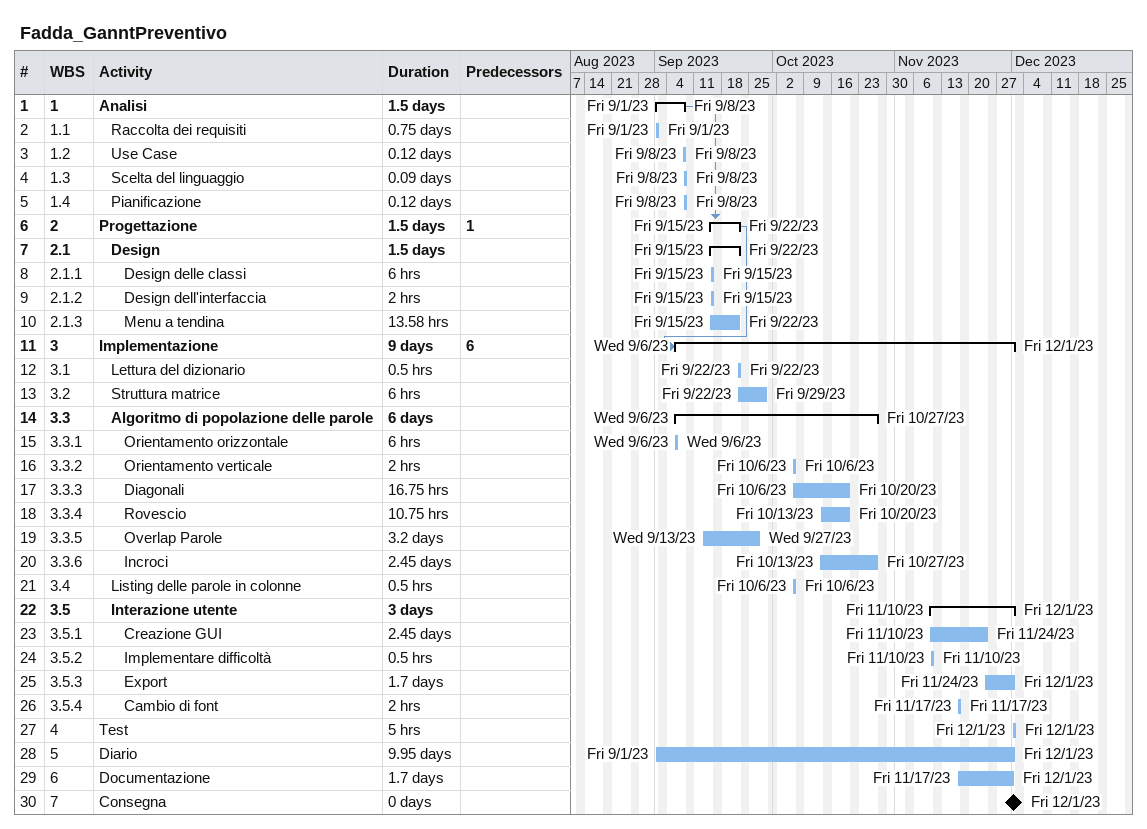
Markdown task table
Fadda_GanntPreventivo

| ID | WBS | Task | Duration | Start | Finish | Predecessors |
|---|---|---|---|---|---|---|
| 1 | 1 | **Analisi** | 1.5d | 2023-09-01 | 2023-09-08 |  |
| 2 | 1.1 | Raccolta dei requisiti | 0.75d | 2023-09-01 | 2023-09-01 |  |
| 3 | 1.2 | Use Case | 0.12d | 2023-09-08 | 2023-09-08 |  |
| 4 | 1.3 | Scelta del linguaggio | 0.09d | 2023-09-08 | 2023-09-08 |  |
| 5 | 1.4 | Pianificazione | 0.12d | 2023-09-08 | 2023-09-08 |  |
| 6 | 2 | **Progettazione** | 1.5d | 2023-09-15 | 2023-09-22 | 1 |
| 7 | 2.1 | **Design** | 1.5d | 2023-09-15 | 2023-09-22 |  |
| 8 | 2.1.1 | Design delle classi | 6h | 2023-09-15 | 2023-09-15 |  |
| 9 | 2.1.2 | Design dell'interfaccia | 2h | 2023-09-15 | 2023-09-15 |  |
| 10 | 2.1.3 | Menu a tendina | 13.58h | 2023-09-15 | 2023-09-22 |  |
| 11 | 3 | **Implementazione** | 9d | 2023-09-06 | 2023-12-01 | 6 |
| 12 | 3.1 | Lettura del dizionario | 0.5h | 2023-09-22 | 2023-09-22 |  |
| 13 | 3.2 | Struttura matrice | 6h | 2023-09-22 | 2023-09-29 |  |
| 14 | 3.3 | **Algoritmo di popolazione delle parole** | 6d | 2023-09-06 | 2023-10-27 |  |
| 15 | 3.3.1 | Orientamento orizzontale | 6h | 2023-09-06 | 2023-09-06 |  |
| 16 | 3.3.2 | Orientamento verticale | 2h | 2023-10-06 | 2023-10-06 |  |
| 17 | 3.3.3 | Diagonali | 16.75h | 2023-10-06 | 2023-10-20 |  |
| 18 | 3.3.4 | Rovescio | 10.75h | 2023-10-13 | 2023-10-20 |  |
| 19 | 3.3.5 | Overlap Parole | 3.2d | 2023-09-13 | 2023-09-27 |  |
| 20 | 3.3.6 | Incroci | 2.45d | 2023-10-13 | 2023-10-27 |  |
| 21 | 3.4 | Listing delle parole in colonne | 0.5h | 2023-10-06 | 2023-10-06 |  |
| 22 | 3.5 | **Interazione utente** | 3d | 2023-11-10 | 2023-12-01 |  |
| 23 | 3.5.1 | Creazione GUI | 2.45d | 2023-11-10 | 2023-11-24 |  |
| 24 | 3.5.2 | Implementare difficoltà | 0.5h | 2023-11-10 | 2023-11-10 |  |
| 25 | 3.5.3 | Export | 1.7d | 2023-11-24 | 2023-12-01 |  |
| 26 | 3.5.4 | Cambio di font | 2h | 2023-11-17 | 2023-11-17 |  |
| 27 | 4 | Test | 5h | 2023-12-01 | 2023-12-01 |  |
| 28 | 5 | Diario | 9.95d | 2023-09-01 | 2023-12-01 |  |
| 29 | 6 | Documentazione | 1.7d | 2023-11-17 | 2023-12-01 |  |
| 30 | 7 | Consegna | 0d | 2023-12-01 | 2023-12-01 |  |
